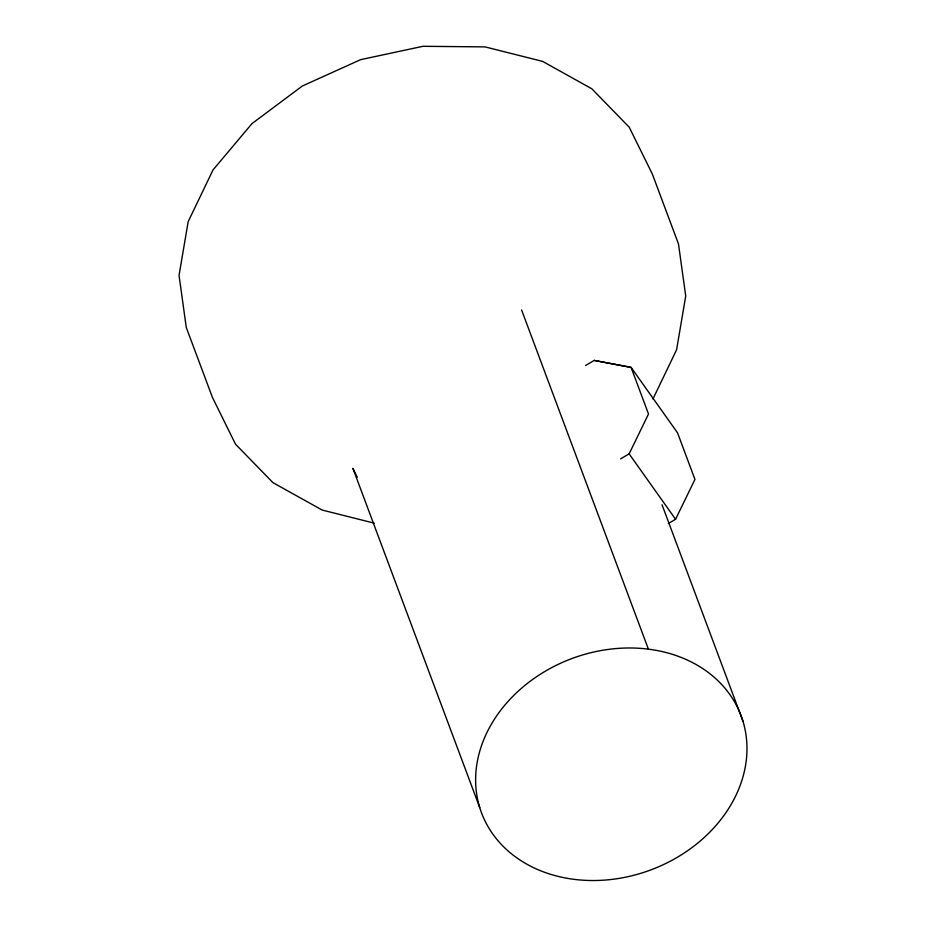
<?xml version="1.0" encoding="UTF-8"?>
<svg xmlns="http://www.w3.org/2000/svg" width="926" height="926" viewBox="0 0 926 926"><rect width="100%" height="100%" fill="white"/><g stroke="black" fill="none" stroke-linecap="round" stroke-linejoin="round"><path stroke-width="1.39" d="M652.946 398.979L676.593 349.785L685.726 296.031L678.48 243.943L652.355 174.065L629.229 127.209L591.807 88.78L542.624 61.382L485.039 46.89L422.974 46.3L360.654 59.646L302.339 86.002L251.999 123.598L213.061 169.863L188.175 221.638L179.042 275.404L186.276 327.48L212.413 397.358L235.528 444.214L272.962 482.654L322.144 510.041L374.243 523.155M620.594 458.879L629.136 453.856L648.513 414.015L631.081 367.39L594.203 360.422L585.66 365.457M668.248 523.572L675.575 519.266L694.951 479.425L677.519 432.801L631.081 367.39L594.203 360.422M629.136 453.856L675.575 519.266M357.262 477.203L352.91 468.382L479.726 807.565M662.032 504.739L742.872 720.949A138.576 112.81 -20.5 0 1 574.201 879.364A138.576 112.81 -20.5 0 1 516.835 692.451A138.576 112.81 -20.5 0 1 742.872 720.949M521.593 309.967L648.408 649.149"/></g></svg>
